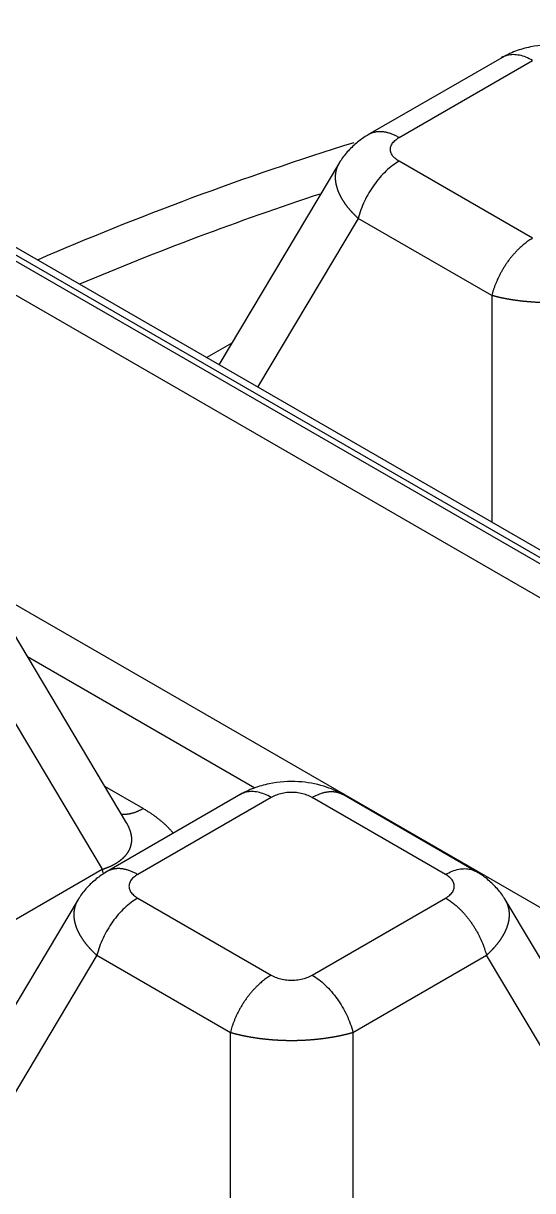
# Model space of a CAD drawing. Header units: millimetres. Extents: x -1286 to 291, y 5350 to 5880.
# Drawn here: x -814.66 to -797.91, y 5615.81 to 5654.22 of the extents above; entities that cross this region are included whole.
import ezdxf

# ---------------------------------------------------------------- set-up
doc = ezdxf.new("R2010")
doc.units = ezdxf.units.MM
doc.layers.add('粗实线层', color=7, linetype='Continuous', lineweight=35)

msp = doc.modelspace()

# ---------------------------------------------------------------- linework, layer by layer
at = {"layer": '粗实线层', "lineweight": 25}
for p, q in [((-798.853, 5653.134, 2078.952), (-803.332, 5650.547, 2078.952)), ((-802.304, 5650.462, 2078.952), (-797.911, 5652.997, 2078.952)), ((-824.895, 5652.156, 2078.952), (-767.335, 5618.924, 2078.952)), ((-767.164, 5619.023, 2078.952), (-824.723, 5652.255, 2078.952)), ((-766.825, 5619.082, 2078.952), (-823.744, 5651.944, 2078.952)), ((-824.597, 5650.869, 2078.952), (-767.86, 5618.112, 2078.952)), ((-797.911, 5647.15, 2078.952), (-802.304, 5649.686, 2078.952)), ((-804.263, 5649.64, 2078.952), (-808.23, 5642.987, 2078.952)), ((-803.647, 5647.803, 2078.952), (-806.958, 5642.253, 2078.952)), ((-799.255, 5645.267, 2078.952), (-803.647, 5647.803, 2078.952)), ((-799.255, 5645.267, 2078.952), (-799.255, 5637.806, 2078.952)), ((-808.642, 5643.225, 2078.952), (-807.798, 5643.712, 2078.952)), ((-824.56, 5640.661, 2078.952), (-774.02, 5611.481, 2078.952)), ((-811.271, 5627.917, 2078.952), (-815.515, 5635.033, 2078.952)), ((-816.13, 5633.197, 2078.952), (-812.067, 5626.384, 2078.952)), ((-814.531, 5633.384, 2078.952), (-807.046, 5629.062, 2078.952)), ((-810.724, 5628.381, 2078.952), (-811.98, 5629.106, 2078.952)), ((-807.451, 5628.886, 2078.952), (-811.978, 5626.272, 2078.952)), ((-806.51, 5628.749, 2078.952), (-810.902, 5626.214, 2078.952)), ((-800.774, 5626.214, 2078.952), (-805.166, 5628.749, 2078.952)), ((-799.699, 5626.272, 2078.952), (-804.185, 5628.863, 2078.952)), ((-820.523, 5621.502, 2078.952), (-812.067, 5626.384, 2078.952)), ((-812.862, 5625.392, 2078.952), (-817.105, 5618.276, 2078.952)), ((-810.902, 5625.438, 2078.952), (-806.51, 5622.902, 2078.952)), ((-805.166, 5622.902, 2078.952), (-800.774, 5625.438, 2078.952)), ((-794.57, 5618.275, 2078.952), (-798.815, 5625.392, 2078.952)), ((-812.246, 5623.555, 2078.952), (-816.309, 5616.742, 2078.952)), ((-812.246, 5623.555, 2078.952), (-807.854, 5621.019, 2078.952)), ((-803.823, 5621.019, 2078.952), (-799.43, 5623.555, 2078.952)), ((-795.367, 5616.742, 2078.952), (-799.43, 5623.555, 2078.952)), ((-807.854, 5611.861, 2078.952), (-807.854, 5621.019, 2078.952)), ((-803.823, 5621.019, 2078.952), (-803.822, 5611.861, 2078.952))]:
    msp.add_line(p, q, dxfattribs=at)
for centre, major_axis, start_param, end_param in [((-768.103, 5619.466, 2078.952), (101.531, 0), 5.605815, 8.437063), ((-768.103, 5617.393, 2078.952), (-100.022, 0), 3.458305, 5.293002), ((-763.839, 5617.004, 2078.952), (-86.224, 0), 3.928397, 5.496381), ((-763.839, 5616.564, 2078.952), (-85.581, 0), 3.942751, 5.482027), ((-768.103, 5619.466, 2078.952), (101.531, 0), 2.558511, 4.266019), ((-763.839, 5607.835, 2078.952), (83.696, 0), 2.068513, 2.216381), ((-763.839, 5607.157, 2078.952), (82.706, 0), 2.089929, 2.204546)]:
    msp.add_ellipse(centre, major_axis=major_axis, ratio=0.57735, start_param=start_param, end_param=end_param, dxfattribs=at)
msp.add_ellipse((-763.839, 5617.004, 2078.952), major_axis=(-86.564, 0), ratio=0.57735, dxfattribs=at)
for points, knots in [([(-676.121, 5644.649, 2078.952), (-676.697, 5645.353, 2078.952), (-677.992, 5646.855, 2078.952), (-680.168, 5649.105, 2078.952), (-682.624, 5651.4, 2078.952), (-685.26, 5653.627, 2078.952), (-688.069, 5655.782, 2078.952), (-691.044, 5657.86, 2078.952), (-694.18, 5659.857, 2078.952), (-697.469, 5661.768, 2078.952), (-700.906, 5663.59, 2078.952), (-704.482, 5665.319, 2078.952), (-708.19, 5666.951, 2078.952), (-712.023, 5668.484, 2078.952), (-715.973, 5669.913, 2078.952), (-720.03, 5671.237, 2078.952), (-724.188, 5672.452, 2078.952), (-728.436, 5673.555, 2078.952), (-732.767, 5674.546, 2078.952), (-737.172, 5675.42, 2078.952), (-741.64, 5676.178, 2078.952), (-746.164, 5676.817, 2078.952), (-750.733, 5677.336, 2078.952), (-755.338, 5677.734, 2078.952), (-759.969, 5678.01, 2078.952), (-764.618, 5678.163, 2078.952), (-769.273, 5678.194, 2078.952), (-773.927, 5678.101, 2078.952), (-778.568, 5677.886, 2078.952), (-783.187, 5677.549, 2078.952), (-787.775, 5677.09, 2078.952), (-792.322, 5676.511, 2078.952), (-796.819, 5675.812, 2078.952), (-801.257, 5674.995, 2078.952), (-805.625, 5674.062, 2078.952), (-809.916, 5673.015, 2078.952), (-814.12, 5671.855, 2078.952), (-818.226, 5670.583, 2078.952), (-821.582, 5669.439, 2078.952), (-823.54, 5668.696, 2078.952), (-824.194, 5668.441, 2078.952)], [0, 0, 0, 0, 0.023116, 0.049862, 0.076616, 0.103375, 0.130139, 0.156905, 0.183673, 0.210441, 0.237209, 0.263975, 0.290741, 0.317505, 0.344268, 0.371029, 0.397789, 0.424548, 0.451305, 0.478061, 0.504816, 0.53157, 0.558323, 0.585076, 0.611828, 0.63858, 0.665332, 0.692084, 0.718836, 0.745588, 0.77234, 0.799094, 0.825848, 0.852603, 0.879359, 0.906116, 0.932874, 0.959634, 0.986396, 1, 1, 1, 1]), ([(-681.13, 5632.515, 2078.952), (-681.332, 5632.889, 2078.952), (-681.995, 5634.054, 2078.952), (-683.298, 5635.973, 2078.952), (-685.046, 5638.261, 2078.952), (-686.996, 5640.494, 2078.952), (-689.131, 5642.669, 2078.952), (-691.449, 5644.779, 2078.952), (-693.944, 5646.82, 2078.952), (-696.61, 5648.786, 2078.952), (-699.439, 5650.673, 2078.952), (-702.425, 5652.476, 2078.952), (-705.561, 5654.191, 2078.952), (-708.838, 5655.813, 2078.952), (-712.249, 5657.339, 2078.952), (-715.786, 5658.765, 2078.952), (-719.439, 5660.088, 2078.952), (-723.199, 5661.305, 2078.952), (-727.059, 5662.412, 2078.952), (-731.007, 5663.408, 2078.952), (-735.035, 5664.289, 2078.952), (-739.133, 5665.054, 2078.952), (-743.291, 5665.701, 2078.952), (-747.499, 5666.228, 2078.952), (-751.747, 5666.635, 2078.952), (-756.023, 5666.919, 2078.952), (-760.319, 5667.081, 2078.952), (-764.623, 5667.12, 2078.952), (-768.925, 5667.036, 2078.952), (-773.215, 5666.83, 2078.952), (-777.483, 5666.501, 2078.952), (-781.717, 5666.05, 2078.952), (-785.907, 5665.479, 2078.952), (-790.045, 5664.789, 2078.952), (-794.118, 5663.982, 2078.952), (-798.118, 5663.058, 2078.952), (-802.035, 5662.022, 2078.952), (-805.86, 5660.875, 2078.952), (-809.582, 5659.619, 2078.952), (-813.194, 5658.258, 2078.952), (-816.685, 5656.795, 2078.952), (-820.049, 5655.233, 2078.952), (-822.936, 5653.751, 2078.952), (-824.679, 5652.779, 2078.952), (-825.376, 5652.376, 2078.952)], [0, 0, 0, 0, 0.01138, 0.035611, 0.059864, 0.084135, 0.108421, 0.132719, 0.157024, 0.181336, 0.20565, 0.229966, 0.254282, 0.278597, 0.302911, 0.327222, 0.351532, 0.375839, 0.400144, 0.424446, 0.448747, 0.473047, 0.497345, 0.521641, 0.545937, 0.570232, 0.594526, 0.61882, 0.643114, 0.667408, 0.691703, 0.715998, 0.740295, 0.764592, 0.788891, 0.813192, 0.837495, 0.8618, 0.886107, 0.910417, 0.934729, 0.959044, 0.983362, 1, 1, 1, 1]), ([(-795.536, 5653.082, 2078.952), (-795.739, 5653.2, 2078.952), (-796.198, 5653.402, 2078.952), (-797.043, 5653.555, 2078.952), (-797.849, 5653.497, 2078.952), (-798.495, 5653.31, 2078.952), (-798.797, 5653.167, 2078.952), (-798.943, 5653.082, 2078.952)], [0, 0, 0, 0, 0.20404, 0.436738, 0.701679, 0.846878, 1, 1, 1, 1]), ([(-797.911, 5652.997, 2078.952), (-797.985, 5653.04, 2078.952), (-798.058, 5653.076, 2078.952), (-798.203, 5653.133, 2078.952), (-798.275, 5653.155, 2078.952), (-798.415, 5653.184, 2078.952), (-798.483, 5653.191, 2078.952), (-798.614, 5653.191, 2078.952), (-798.677, 5653.184, 2078.952), (-798.797, 5653.154, 2078.952), (-798.853, 5653.132, 2078.952), (-798.909, 5653.101, 2078.952), (-798.913, 5653.099, 2078.952), (-798.917, 5653.097, 2078.952)], [0, 0, 0, 0, 0.19719, 0.19719, 0.39438, 0.39438, 0.59157, 0.59157, 0.78876, 0.78876, 0.98595, 0.98595, 1, 1, 1, 1]), ([(-803.291, 5650.571, 2078.952), (-803.409, 5650.504, 2078.952), (-803.638, 5650.352, 2078.952), (-803.943, 5650.067, 2078.952), (-804.139, 5649.846, 2078.952), (-804.211, 5649.716, 2078.952), (-804.216, 5649.705, 2078.952)], [0, 0, 0, 0, 0.310333, 0.634059, 0.969203, 1, 1, 1, 1]), ([(-804.264, 5649.638, 2078.952), (-804.263, 5649.64, 2078.952), (-804.259, 5649.645, 2078.952), (-804.253, 5649.656, 2078.952), (-804.245, 5649.669, 2078.952), (-804.236, 5649.681, 2078.952), (-804.228, 5649.694, 2078.952), (-804.222, 5649.702, 2078.952), (-804.22, 5649.705, 2078.952)], [0, 0, 0, 0, 0.064016, 0.25493, 0.445859, 0.636801, 0.827758, 1, 1, 1, 1]), ([(-802.304, 5649.686, 2078.952), (-802.377, 5649.643, 2078.952), (-802.45, 5649.594, 2078.952), (-802.595, 5649.485, 2078.952), (-802.667, 5649.424, 2078.952), (-802.807, 5649.291, 2078.952), (-802.875, 5649.22, 2078.952), (-803.006, 5649.068, 2078.952), (-803.069, 5648.988, 2078.952), (-803.189, 5648.82, 2078.952), (-803.245, 5648.733, 2078.952), (-803.35, 5648.554, 2078.952), (-803.399, 5648.462, 2078.952), (-803.486, 5648.276, 2078.952), (-803.526, 5648.181, 2078.952), (-803.594, 5647.992, 2078.952), (-803.624, 5647.897, 2078.952), (-803.648, 5647.803, 2078.952)], [0, 0, 0, 0, 0.125, 0.125, 0.25, 0.25, 0.375, 0.375, 0.5, 0.5, 0.625, 0.625, 0.75, 0.75, 0.875, 0.875, 1, 1, 1, 1]), ([(-803.647, 5647.803, 2078.952), (-803.653, 5647.808, 2078.952), (-803.665, 5647.819, 2078.952), (-803.683, 5647.835, 2078.952), (-803.7, 5647.852, 2078.952), (-803.717, 5647.868, 2078.952), (-803.734, 5647.884, 2078.952), (-803.751, 5647.901, 2078.952), (-803.767, 5647.917, 2078.952), (-803.784, 5647.934, 2078.952), (-803.8, 5647.95, 2078.952), (-803.816, 5647.967, 2078.952), (-803.832, 5647.984, 2078.952), (-803.847, 5648, 2078.952), (-803.863, 5648.017, 2078.952), (-803.878, 5648.034, 2078.952), (-803.893, 5648.051, 2078.952), (-803.908, 5648.067, 2078.952), (-803.922, 5648.084, 2078.952), (-803.937, 5648.101, 2078.952), (-803.951, 5648.118, 2078.952), (-803.965, 5648.135, 2078.952), (-803.979, 5648.152, 2078.952), (-803.992, 5648.169, 2078.952), (-804.006, 5648.186, 2078.952), (-804.019, 5648.203, 2078.952), (-804.032, 5648.22, 2078.952), (-804.044, 5648.237, 2078.952), (-804.057, 5648.254, 2078.952), (-804.069, 5648.271, 2078.952), (-804.081, 5648.289, 2078.952), (-804.093, 5648.306, 2078.952), (-804.105, 5648.323, 2078.952), (-804.116, 5648.34, 2078.952), (-804.127, 5648.357, 2078.952), (-804.138, 5648.374, 2078.952), (-804.149, 5648.392, 2078.952), (-804.16, 5648.409, 2078.952), (-804.17, 5648.426, 2078.952), (-804.18, 5648.443, 2078.952), (-804.19, 5648.46, 2078.952), (-804.2, 5648.478, 2078.952), (-804.209, 5648.495, 2078.952), (-804.218, 5648.512, 2078.952), (-804.227, 5648.529, 2078.952), (-804.236, 5648.546, 2078.952), (-804.244, 5648.564, 2078.952), (-804.253, 5648.581, 2078.952), (-804.261, 5648.598, 2078.952), (-804.269, 5648.615, 2078.952), (-804.276, 5648.632, 2078.952), (-804.284, 5648.649, 2078.952), (-804.291, 5648.666, 2078.952), (-804.298, 5648.683, 2078.952), (-804.304, 5648.7, 2078.952), (-804.311, 5648.717, 2078.952), (-804.317, 5648.734, 2078.952), (-804.323, 5648.751, 2078.952), (-804.329, 5648.768, 2078.952), (-804.334, 5648.785, 2078.952), (-804.339, 5648.802, 2078.952), (-804.344, 5648.819, 2078.952), (-804.349, 5648.836, 2078.952), (-804.354, 5648.852, 2078.952), (-804.358, 5648.869, 2078.952), (-804.362, 5648.886, 2078.952), (-804.366, 5648.902, 2078.952), (-804.37, 5648.919, 2078.952), (-804.373, 5648.936, 2078.952), (-804.376, 5648.952, 2078.952), (-804.379, 5648.969, 2078.952), (-804.382, 5648.985, 2078.952), (-804.384, 5649.001, 2078.952), (-804.386, 5649.018, 2078.952), (-804.388, 5649.034, 2078.952), (-804.39, 5649.05, 2078.952), (-804.391, 5649.066, 2078.952), (-804.393, 5649.083, 2078.952), (-804.394, 5649.099, 2078.952), (-804.394, 5649.115, 2078.952), (-804.395, 5649.131, 2078.952), (-804.395, 5649.147, 2078.952), (-804.395, 5649.162, 2078.952), (-804.395, 5649.178, 2078.952), (-804.394, 5649.194, 2078.952), (-804.394, 5649.21, 2078.952), (-804.393, 5649.225, 2078.952), (-804.391, 5649.241, 2078.952), (-804.39, 5649.256, 2078.952), (-804.388, 5649.271, 2078.952), (-804.386, 5649.287, 2078.952), (-804.384, 5649.302, 2078.952), (-804.382, 5649.317, 2078.952), (-804.379, 5649.332, 2078.952), (-804.376, 5649.347, 2078.952), (-804.373, 5649.362, 2078.952), (-804.37, 5649.377, 2078.952), (-804.366, 5649.392, 2078.952), (-804.362, 5649.406, 2078.952), (-804.358, 5649.421, 2078.952), (-804.354, 5649.436, 2078.952), (-804.35, 5649.45, 2078.952), (-804.345, 5649.464, 2078.952), (-804.34, 5649.479, 2078.952), (-804.334, 5649.493, 2078.952), (-804.329, 5649.507, 2078.952), (-804.323, 5649.521, 2078.952), (-804.317, 5649.535, 2078.952), (-804.311, 5649.549, 2078.952), (-804.305, 5649.562, 2078.952), (-804.298, 5649.576, 2078.952), (-804.291, 5649.589, 2078.952), (-804.284, 5649.603, 2078.952), (-804.277, 5649.616, 2078.952), (-804.27, 5649.628, 2078.952), (-804.266, 5649.635, 2078.952), (-804.264, 5649.638, 2078.952)], [0, 0, 0, 0, 0.008831, 0.01766, 0.026489, 0.035316, 0.044142, 0.052968, 0.061791, 0.070614, 0.079436, 0.088257, 0.097077, 0.105895, 0.114713, 0.12353, 0.132346, 0.14116, 0.149974, 0.158787, 0.167599, 0.17641, 0.185221, 0.19403, 0.202838, 0.211646, 0.220453, 0.229259, 0.238065, 0.246869, 0.255673, 0.264476, 0.273278, 0.28208, 0.290881, 0.299681, 0.308481, 0.31728, 0.326078, 0.334876, 0.343673, 0.35247, 0.361266, 0.370061, 0.378856, 0.387651, 0.396445, 0.405238, 0.414031, 0.422824, 0.431616, 0.440408, 0.449199, 0.45799, 0.46678, 0.475571, 0.484361, 0.49315, 0.501939, 0.510728, 0.519517, 0.528306, 0.537094, 0.545882, 0.55467, 0.563457, 0.572245, 0.581032, 0.589819, 0.598606, 0.607393, 0.61618, 0.624967, 0.633753, 0.64254, 0.651327, 0.660113, 0.6689, 0.677686, 0.686473, 0.69526, 0.704046, 0.712833, 0.72162, 0.730407, 0.739194, 0.747982, 0.756769, 0.765557, 0.774345, 0.783133, 0.791921, 0.80071, 0.809498, 0.818288, 0.827077, 0.835867, 0.844657, 0.853447, 0.862238, 0.871029, 0.87982, 0.888612, 0.897404, 0.906197, 0.91499, 0.923784, 0.932578, 0.941373, 0.950168, 0.958963, 0.96776, 0.976556, 0.985354, 0.994152, 1, 1, 1, 1]), ([(-795.224, 5645.267, 2078.952), (-795.231, 5645.265, 2078.952), (-795.244, 5645.261, 2078.952), (-795.265, 5645.256, 2078.952), (-795.286, 5645.25, 2078.952), (-795.307, 5645.244, 2078.952), (-795.328, 5645.239, 2078.952), (-795.349, 5645.233, 2078.952), (-795.37, 5645.228, 2078.952), (-795.392, 5645.222, 2078.952), (-795.414, 5645.217, 2078.952), (-795.436, 5645.212, 2078.952), (-795.458, 5645.206, 2078.952), (-795.48, 5645.201, 2078.952), (-795.502, 5645.196, 2078.952), (-795.525, 5645.191, 2078.952), (-795.547, 5645.186, 2078.952), (-795.57, 5645.181, 2078.952), (-795.593, 5645.177, 2078.952), (-795.616, 5645.172, 2078.952), (-795.639, 5645.167, 2078.952), (-795.662, 5645.163, 2078.952), (-795.686, 5645.158, 2078.952), (-795.709, 5645.154, 2078.952), (-795.733, 5645.149, 2078.952), (-795.757, 5645.145, 2078.952), (-795.781, 5645.141, 2078.952), (-795.805, 5645.137, 2078.952), (-795.829, 5645.133, 2078.952), (-795.853, 5645.129, 2078.952), (-795.878, 5645.125, 2078.952), (-795.902, 5645.121, 2078.952), (-795.927, 5645.117, 2078.952), (-795.951, 5645.113, 2078.952), (-795.976, 5645.11, 2078.952), (-796.001, 5645.106, 2078.952), (-796.026, 5645.103, 2078.952), (-796.051, 5645.099, 2078.952), (-796.077, 5645.096, 2078.952), (-796.102, 5645.093, 2078.952), (-796.127, 5645.09, 2078.952), (-796.153, 5645.087, 2078.952), (-796.179, 5645.083, 2078.952), (-796.204, 5645.081, 2078.952), (-796.23, 5645.078, 2078.952), (-796.256, 5645.075, 2078.952), (-796.282, 5645.072, 2078.952), (-796.308, 5645.069, 2078.952), (-796.334, 5645.067, 2078.952), (-796.36, 5645.064, 2078.952), (-796.387, 5645.062, 2078.952), (-796.413, 5645.059, 2078.952), (-796.439, 5645.057, 2078.952), (-796.466, 5645.055, 2078.952), (-796.492, 5645.053, 2078.952), (-796.519, 5645.051, 2078.952), (-796.545, 5645.049, 2078.952), (-796.572, 5645.047, 2078.952), (-796.599, 5645.045, 2078.952), (-796.626, 5645.043, 2078.952), (-796.653, 5645.042, 2078.952), (-796.68, 5645.04, 2078.952), (-796.707, 5645.038, 2078.952), (-796.734, 5645.037, 2078.952), (-796.761, 5645.036, 2078.952), (-796.788, 5645.034, 2078.952), (-796.815, 5645.033, 2078.952), (-796.842, 5645.032, 2078.952), (-796.869, 5645.031, 2078.952), (-796.896, 5645.03, 2078.952), (-796.924, 5645.029, 2078.952), (-796.951, 5645.028, 2078.952), (-796.978, 5645.027, 2078.952), (-797.006, 5645.027, 2078.952), (-797.033, 5645.026, 2078.952), (-797.06, 5645.025, 2078.952), (-797.088, 5645.025, 2078.952), (-797.115, 5645.025, 2078.952), (-797.143, 5645.024, 2078.952), (-797.17, 5645.024, 2078.952), (-797.197, 5645.024, 2078.952), (-797.225, 5645.024, 2078.952), (-797.252, 5645.024, 2078.952), (-797.28, 5645.024, 2078.952), (-797.307, 5645.024, 2078.952), (-797.334, 5645.024, 2078.952), (-797.362, 5645.025, 2078.952), (-797.389, 5645.025, 2078.952), (-797.417, 5645.025, 2078.952), (-797.444, 5645.026, 2078.952), (-797.471, 5645.027, 2078.952), (-797.499, 5645.027, 2078.952), (-797.526, 5645.028, 2078.952), (-797.553, 5645.029, 2078.952), (-797.581, 5645.03, 2078.952), (-797.608, 5645.031, 2078.952), (-797.635, 5645.032, 2078.952), (-797.662, 5645.033, 2078.952), (-797.689, 5645.034, 2078.952), (-797.717, 5645.036, 2078.952), (-797.744, 5645.037, 2078.952), (-797.771, 5645.038, 2078.952), (-797.798, 5645.04, 2078.952), (-797.825, 5645.041, 2078.952), (-797.851, 5645.043, 2078.952), (-797.878, 5645.045, 2078.952), (-797.905, 5645.047, 2078.952), (-797.932, 5645.049, 2078.952), (-797.958, 5645.051, 2078.952), (-797.985, 5645.053, 2078.952), (-798.012, 5645.055, 2078.952), (-798.038, 5645.057, 2078.952), (-798.065, 5645.059, 2078.952), (-798.091, 5645.062, 2078.952), (-798.117, 5645.064, 2078.952), (-798.143, 5645.067, 2078.952), (-798.17, 5645.069, 2078.952), (-798.196, 5645.072, 2078.952), (-798.222, 5645.075, 2078.952), (-798.247, 5645.078, 2078.952), (-798.273, 5645.08, 2078.952), (-798.299, 5645.083, 2078.952), (-798.325, 5645.086, 2078.952), (-798.35, 5645.09, 2078.952), (-798.376, 5645.093, 2078.952), (-798.401, 5645.096, 2078.952), (-798.426, 5645.099, 2078.952), (-798.452, 5645.103, 2078.952), (-798.477, 5645.106, 2078.952), (-798.502, 5645.11, 2078.952), (-798.526, 5645.113, 2078.952), (-798.551, 5645.117, 2078.952), (-798.576, 5645.121, 2078.952), (-798.6, 5645.125, 2078.952), (-798.625, 5645.129, 2078.952), (-798.649, 5645.133, 2078.952), (-798.673, 5645.137, 2078.952), (-798.697, 5645.141, 2078.952), (-798.721, 5645.145, 2078.952), (-798.745, 5645.149, 2078.952), (-798.769, 5645.154, 2078.952), (-798.793, 5645.158, 2078.952), (-798.816, 5645.163, 2078.952), (-798.839, 5645.167, 2078.952), (-798.863, 5645.172, 2078.952), (-798.886, 5645.177, 2078.952), (-798.909, 5645.181, 2078.952), (-798.931, 5645.186, 2078.952), (-798.954, 5645.191, 2078.952), (-798.976, 5645.196, 2078.952), (-798.999, 5645.201, 2078.952), (-799.021, 5645.206, 2078.952), (-799.043, 5645.211, 2078.952), (-799.065, 5645.217, 2078.952), (-799.087, 5645.222, 2078.952), (-799.108, 5645.227, 2078.952), (-799.13, 5645.233, 2078.952), (-799.151, 5645.238, 2078.952), (-799.172, 5645.244, 2078.952), (-799.193, 5645.25, 2078.952), (-799.214, 5645.256, 2078.952), (-799.235, 5645.261, 2078.952), (-799.248, 5645.265, 2078.952), (-799.255, 5645.267, 2078.952)], [0, 0, 0, 0, 0.006229, 0.012458, 0.018686, 0.024913, 0.031139, 0.037364, 0.043589, 0.049813, 0.056036, 0.062258, 0.06848, 0.074701, 0.080921, 0.087141, 0.09336, 0.099578, 0.105795, 0.112012, 0.118229, 0.124444, 0.130659, 0.136874, 0.143088, 0.149301, 0.155514, 0.161726, 0.167937, 0.174148, 0.180359, 0.186569, 0.192778, 0.198988, 0.205196, 0.211404, 0.217612, 0.223819, 0.230026, 0.236232, 0.242438, 0.248644, 0.254849, 0.261054, 0.267258, 0.273462, 0.279666, 0.285869, 0.292072, 0.298275, 0.304478, 0.31068, 0.316882, 0.323083, 0.329285, 0.335486, 0.341687, 0.347888, 0.354088, 0.360289, 0.366489, 0.372689, 0.378888, 0.385088, 0.391288, 0.397487, 0.403686, 0.409886, 0.416085, 0.422284, 0.428483, 0.434681, 0.44088, 0.447079, 0.453278, 0.459477, 0.465675, 0.471874, 0.478073, 0.484272, 0.49047, 0.496669, 0.502868, 0.509067, 0.515267, 0.521466, 0.527665, 0.533865, 0.540064, 0.546264, 0.552464, 0.558664, 0.564864, 0.571065, 0.577265, 0.583466, 0.589667, 0.595869, 0.60207, 0.608272, 0.614474, 0.620676, 0.626879, 0.633082, 0.639285, 0.645489, 0.651693, 0.657897, 0.664102, 0.670307, 0.676512, 0.682718, 0.688924, 0.695131, 0.701338, 0.707546, 0.713754, 0.719962, 0.726171, 0.73238, 0.73859, 0.7448, 0.751011, 0.757223, 0.763435, 0.769647, 0.77586, 0.782074, 0.788288, 0.794503, 0.800718, 0.806934, 0.813151, 0.819368, 0.825586, 0.831805, 0.838024, 0.844244, 0.850465, 0.856686, 0.862909, 0.869131, 0.875355, 0.881579, 0.887804, 0.89403, 0.900257, 0.906484, 0.912713, 0.918942, 0.925172, 0.931403, 0.937634, 0.943867, 0.9501, 0.956334, 0.96257, 0.968806, 0.975043, 0.981281, 0.987519, 0.993759, 1, 1, 1, 1]), ([(-804.135, 5628.833, 2078.952), (-804.338, 5628.952, 2078.952), (-804.796, 5629.154, 2078.952), (-805.642, 5629.307, 2078.952), (-806.448, 5629.249, 2078.952), (-807.094, 5629.062, 2078.952), (-807.396, 5628.919, 2078.952), (-807.542, 5628.833, 2078.952)], [0, 0, 0, 0, 0.204046, 0.436748, 0.701689, 0.846889, 1, 1, 1, 1]), ([(-806.51, 5628.749, 2078.952), (-806.584, 5628.792, 2078.952), (-806.657, 5628.828, 2078.952), (-806.802, 5628.885, 2078.952), (-806.874, 5628.907, 2078.952), (-807.013, 5628.936, 2078.952), (-807.082, 5628.943, 2078.952), (-807.213, 5628.943, 2078.952), (-807.276, 5628.936, 2078.952), (-807.395, 5628.906, 2078.952), (-807.452, 5628.884, 2078.952), (-807.508, 5628.853, 2078.952), (-807.512, 5628.851, 2078.952), (-807.515, 5628.849, 2078.952)], [0, 0, 0, 0, 0.19719, 0.19719, 0.39438, 0.39438, 0.59157, 0.59157, 0.78876, 0.78876, 0.98595, 0.98595, 1, 1, 1, 1]), ([(-809.725, 5627.564, 2078.952), (-809.731, 5627.571, 2078.952), (-809.746, 5627.59, 2078.952), (-809.772, 5627.621, 2078.952), (-809.802, 5627.655, 2078.952), (-809.832, 5627.688, 2078.952), (-809.864, 5627.722, 2078.952), (-809.896, 5627.756, 2078.952), (-809.929, 5627.789, 2078.952), (-809.963, 5627.822, 2078.952), (-809.998, 5627.855, 2078.952), (-810.034, 5627.888, 2078.952), (-810.071, 5627.92, 2078.952), (-810.108, 5627.953, 2078.952), (-810.147, 5627.985, 2078.952), (-810.186, 5628.017, 2078.952), (-810.226, 5628.049, 2078.952), (-810.267, 5628.08, 2078.952), (-810.309, 5628.111, 2078.952), (-810.352, 5628.142, 2078.952), (-810.396, 5628.173, 2078.952), (-810.44, 5628.204, 2078.952), (-810.485, 5628.234, 2078.952), (-810.531, 5628.264, 2078.952), (-810.578, 5628.293, 2078.952), (-810.626, 5628.323, 2078.952), (-810.674, 5628.352, 2078.952), (-810.707, 5628.371, 2078.952), (-810.724, 5628.381, 2078.952)], [0, 0, 0, 0, 0.025205, 0.062872, 0.100648, 0.138536, 0.176537, 0.214649, 0.252875, 0.291214, 0.329666, 0.36823, 0.406907, 0.445694, 0.484591, 0.523598, 0.562711, 0.601931, 0.641257, 0.68069, 0.72023, 0.759878, 0.799634, 0.839496, 0.879465, 0.91954, 0.959718, 1, 1, 1, 1]), ([(-812.067, 5626.384, 2078.952), (-812.061, 5626.386, 2078.952), (-812.047, 5626.391, 2078.952), (-812.027, 5626.397, 2078.952), (-812.007, 5626.404, 2078.952), (-811.988, 5626.411, 2078.952), (-811.969, 5626.418, 2078.952), (-811.949, 5626.425, 2078.952), (-811.93, 5626.432, 2078.952), (-811.912, 5626.44, 2078.952), (-811.893, 5626.447, 2078.952), (-811.875, 5626.454, 2078.952), (-811.857, 5626.462, 2078.952), (-811.839, 5626.47, 2078.952), (-811.821, 5626.478, 2078.952), (-811.804, 5626.485, 2078.952), (-811.786, 5626.493, 2078.952), (-811.769, 5626.501, 2078.952), (-811.752, 5626.51, 2078.952), (-811.736, 5626.518, 2078.952), (-811.719, 5626.526, 2078.952), (-811.703, 5626.535, 2078.952), (-811.687, 5626.543, 2078.952), (-811.671, 5626.552, 2078.952), (-811.656, 5626.56, 2078.952), (-811.64, 5626.569, 2078.952), (-811.625, 5626.578, 2078.952), (-811.61, 5626.587, 2078.952), (-811.596, 5626.596, 2078.952), (-811.581, 5626.605, 2078.952), (-811.567, 5626.614, 2078.952), (-811.553, 5626.623, 2078.952), (-811.539, 5626.633, 2078.952), (-811.525, 5626.642, 2078.952), (-811.512, 5626.651, 2078.952), (-811.498, 5626.661, 2078.952), (-811.485, 5626.671, 2078.952), (-811.473, 5626.68, 2078.952), (-811.46, 5626.69, 2078.952), (-811.448, 5626.7, 2078.952), (-811.436, 5626.71, 2078.952), (-811.424, 5626.72, 2078.952), (-811.412, 5626.73, 2078.952), (-811.4, 5626.74, 2078.952), (-811.389, 5626.75, 2078.952), (-811.378, 5626.76, 2078.952), (-811.367, 5626.77, 2078.952), (-811.357, 5626.781, 2078.952), (-811.346, 5626.791, 2078.952), (-811.336, 5626.802, 2078.952), (-811.326, 5626.812, 2078.952), (-811.316, 5626.823, 2078.952), (-811.307, 5626.833, 2078.952), (-811.297, 5626.844, 2078.952), (-811.288, 5626.855, 2078.952), (-811.279, 5626.866, 2078.952), (-811.271, 5626.876, 2078.952), (-811.262, 5626.887, 2078.952), (-811.254, 5626.898, 2078.952), (-811.246, 5626.909, 2078.952), (-811.238, 5626.92, 2078.952), (-811.23, 5626.932, 2078.952), (-811.223, 5626.943, 2078.952), (-811.216, 5626.954, 2078.952), (-811.209, 5626.965, 2078.952), (-811.202, 5626.977, 2078.952), (-811.195, 5626.988, 2078.952), (-811.189, 5626.999, 2078.952), (-811.183, 5627.011, 2078.952), (-811.177, 5627.022, 2078.952), (-811.171, 5627.034, 2078.952), (-811.166, 5627.046, 2078.952), (-811.161, 5627.057, 2078.952), (-811.156, 5627.069, 2078.952), (-811.151, 5627.081, 2078.952), (-811.146, 5627.093, 2078.952), (-811.142, 5627.104, 2078.952), (-811.137, 5627.116, 2078.952), (-811.133, 5627.128, 2078.952), (-811.13, 5627.14, 2078.952), (-811.126, 5627.152, 2078.952), (-811.123, 5627.164, 2078.952), (-811.119, 5627.176, 2078.952), (-811.116, 5627.188, 2078.952), (-811.114, 5627.2, 2078.952), (-811.111, 5627.213, 2078.952), (-811.109, 5627.225, 2078.952), (-811.107, 5627.237, 2078.952), (-811.105, 5627.249, 2078.952), (-811.103, 5627.262, 2078.952), (-811.101, 5627.274, 2078.952), (-811.1, 5627.286, 2078.952), (-811.099, 5627.299, 2078.952), (-811.098, 5627.311, 2078.952), (-811.097, 5627.324, 2078.952), (-811.097, 5627.336, 2078.952), (-811.097, 5627.349, 2078.952), (-811.096, 5627.366, 2078.952), (-811.097, 5627.388, 2078.952), (-811.098, 5627.414, 2078.952), (-811.1, 5627.441, 2078.952), (-811.103, 5627.468, 2078.952), (-811.107, 5627.496, 2078.952), (-811.112, 5627.523, 2078.952), (-811.118, 5627.551, 2078.952), (-811.125, 5627.579, 2078.952), (-811.132, 5627.607, 2078.952), (-811.141, 5627.635, 2078.952), (-811.15, 5627.664, 2078.952), (-811.161, 5627.693, 2078.952), (-811.172, 5627.722, 2078.952), (-811.184, 5627.75, 2078.952), (-811.197, 5627.78, 2078.952), (-811.211, 5627.809, 2078.952), (-811.226, 5627.838, 2078.952), (-811.242, 5627.868, 2078.952), (-811.256, 5627.892, 2078.952), (-811.265, 5627.907, 2078.952), (-811.268, 5627.912, 2078.952)], [0, 0, 0, 0, 0.008493, 0.016959, 0.025398, 0.033811, 0.042197, 0.050557, 0.058891, 0.067199, 0.075482, 0.083738, 0.091969, 0.100174, 0.108355, 0.11651, 0.12464, 0.132745, 0.140826, 0.148882, 0.156914, 0.164921, 0.172905, 0.180865, 0.188801, 0.196713, 0.204602, 0.212468, 0.22031, 0.22813, 0.235927, 0.243702, 0.251454, 0.259184, 0.266892, 0.274578, 0.282242, 0.289885, 0.297507, 0.305107, 0.312687, 0.320246, 0.327784, 0.335301, 0.342799, 0.350277, 0.357734, 0.365173, 0.372591, 0.379991, 0.387371, 0.394733, 0.402076, 0.409401, 0.416707, 0.423996, 0.431267, 0.43852, 0.445755, 0.452974, 0.460176, 0.467361, 0.474529, 0.481681, 0.488818, 0.495938, 0.503043, 0.510132, 0.517206, 0.524266, 0.53131, 0.53834, 0.545356, 0.552358, 0.559346, 0.566321, 0.573282, 0.580231, 0.587166, 0.594089, 0.601, 0.607898, 0.614785, 0.62166, 0.628524, 0.635377, 0.642219, 0.649051, 0.655872, 0.662683, 0.669484, 0.676276, 0.683058, 0.689832, 0.696596, 0.703353, 0.710101, 0.716841, 0.73091, 0.745016, 0.759161, 0.773346, 0.787575, 0.80185, 0.816172, 0.830544, 0.844969, 0.859449, 0.873985, 0.888581, 0.903237, 0.917957, 0.932743, 0.947595, 0.962518, 0.977512, 0.992579, 1, 1, 1, 1]), ([(-811.889, 5626.323, 2078.952), (-812.008, 5626.256, 2078.952), (-812.237, 5626.104, 2078.952), (-812.542, 5625.819, 2078.952), (-812.738, 5625.598, 2078.952), (-812.809, 5625.468, 2078.952), (-812.815, 5625.457, 2078.952)], [0, 0, 0, 0, 0.310329, 0.634006, 0.969092, 1, 1, 1, 1]), ([(-800.774, 5626.214, 2078.952), (-800.701, 5626.256, 2078.952), (-800.627, 5626.292, 2078.952), (-800.482, 5626.349, 2078.952), (-800.411, 5626.371, 2078.952), (-800.271, 5626.4, 2078.952), (-800.203, 5626.407, 2078.952), (-800.072, 5626.407, 2078.952), (-800.009, 5626.4, 2078.952), (-799.889, 5626.37, 2078.952), (-799.833, 5626.348, 2078.952), (-799.775, 5626.316, 2078.952), (-799.769, 5626.313, 2078.952), (-799.764, 5626.31, 2078.952)], [0, 0, 0, 0, 0.195838, 0.195838, 0.391677, 0.391677, 0.587515, 0.587515, 0.783354, 0.783354, 0.979192, 0.979192, 1, 1, 1, 1]), ([(-798.861, 5625.457, 2078.952), (-798.867, 5625.468, 2078.952), (-798.939, 5625.598, 2078.952), (-799.135, 5625.819, 2078.952), (-799.44, 5626.104, 2078.952), (-799.669, 5626.256, 2078.952), (-799.787, 5626.323, 2078.952)], [0, 0, 0, 0, 0.030831, 0.365963, 0.689677, 1, 1, 1, 1]), ([(-812.823, 5625.449, 2078.952), (-812.825, 5625.446, 2078.952), (-812.831, 5625.439, 2078.952), (-812.839, 5625.427, 2078.952), (-812.847, 5625.414, 2078.952), (-812.856, 5625.4, 2078.952), (-812.864, 5625.387, 2078.952), (-812.872, 5625.374, 2078.952), (-812.88, 5625.36, 2078.952), (-812.888, 5625.347, 2078.952), (-812.895, 5625.333, 2078.952), (-812.902, 5625.319, 2078.952), (-812.909, 5625.305, 2078.952), (-812.916, 5625.291, 2078.952), (-812.922, 5625.277, 2078.952), (-812.928, 5625.263, 2078.952), (-812.934, 5625.249, 2078.952), (-812.94, 5625.234, 2078.952), (-812.945, 5625.22, 2078.952), (-812.95, 5625.205, 2078.952), (-812.955, 5625.191, 2078.952), (-812.96, 5625.176, 2078.952), (-812.965, 5625.161, 2078.952), (-812.969, 5625.147, 2078.952), (-812.973, 5625.132, 2078.952), (-812.977, 5625.117, 2078.952), (-812.98, 5625.102, 2078.952), (-812.983, 5625.087, 2078.952), (-812.986, 5625.071, 2078.952), (-812.989, 5625.056, 2078.952), (-812.991, 5625.041, 2078.952), (-812.994, 5625.025, 2078.952), (-812.996, 5625.01, 2078.952), (-812.997, 5624.994, 2078.952), (-812.999, 5624.979, 2078.952), (-813, 5624.963, 2078.952), (-813.001, 5624.947, 2078.952), (-813.002, 5624.931, 2078.952), (-813.002, 5624.916, 2078.952), (-813.003, 5624.9, 2078.952), (-813.003, 5624.884, 2078.952), (-813.002, 5624.868, 2078.952), (-813.002, 5624.852, 2078.952), (-813.001, 5624.836, 2078.952), (-813, 5624.819, 2078.952), (-812.999, 5624.803, 2078.952), (-812.997, 5624.787, 2078.952), (-812.996, 5624.771, 2078.952), (-812.994, 5624.754, 2078.952), (-812.991, 5624.738, 2078.952), (-812.989, 5624.722, 2078.952), (-812.986, 5624.705, 2078.952), (-812.983, 5624.689, 2078.952), (-812.98, 5624.672, 2078.952), (-812.976, 5624.656, 2078.952), (-812.973, 5624.639, 2078.952), (-812.969, 5624.622, 2078.952), (-812.964, 5624.606, 2078.952), (-812.96, 5624.589, 2078.952), (-812.955, 5624.572, 2078.952), (-812.95, 5624.556, 2078.952), (-812.945, 5624.539, 2078.952), (-812.94, 5624.522, 2078.952), (-812.934, 5624.505, 2078.952), (-812.928, 5624.489, 2078.952), (-812.922, 5624.472, 2078.952), (-812.915, 5624.455, 2078.952), (-812.909, 5624.438, 2078.952), (-812.902, 5624.421, 2078.952), (-812.895, 5624.404, 2078.952), (-812.888, 5624.387, 2078.952), (-812.88, 5624.371, 2078.952), (-812.872, 5624.354, 2078.952), (-812.864, 5624.337, 2078.952), (-812.856, 5624.32, 2078.952), (-812.847, 5624.303, 2078.952), (-812.839, 5624.286, 2078.952), (-812.83, 5624.269, 2078.952), (-812.82, 5624.252, 2078.952), (-812.811, 5624.235, 2078.952), (-812.801, 5624.218, 2078.952), (-812.792, 5624.201, 2078.952), (-812.781, 5624.185, 2078.952), (-812.771, 5624.168, 2078.952), (-812.761, 5624.151, 2078.952), (-812.75, 5624.134, 2078.952), (-812.739, 5624.117, 2078.952), (-812.728, 5624.1, 2078.952), (-812.716, 5624.083, 2078.952), (-812.705, 5624.066, 2078.952), (-812.693, 5624.049, 2078.952), (-812.681, 5624.033, 2078.952), (-812.669, 5624.016, 2078.952), (-812.656, 5623.999, 2078.952), (-812.644, 5623.982, 2078.952), (-812.631, 5623.965, 2078.952), (-812.618, 5623.949, 2078.952), (-812.604, 5623.932, 2078.952), (-812.591, 5623.915, 2078.952), (-812.577, 5623.899, 2078.952), (-812.563, 5623.882, 2078.952), (-812.549, 5623.865, 2078.952), (-812.535, 5623.849, 2078.952), (-812.52, 5623.832, 2078.952), (-812.506, 5623.816, 2078.952), (-812.491, 5623.799, 2078.952), (-812.476, 5623.782, 2078.952), (-812.461, 5623.766, 2078.952), (-812.445, 5623.75, 2078.952), (-812.43, 5623.733, 2078.952), (-812.414, 5623.717, 2078.952), (-812.398, 5623.7, 2078.952), (-812.382, 5623.684, 2078.952), (-812.365, 5623.668, 2078.952), (-812.349, 5623.652, 2078.952), (-812.332, 5623.635, 2078.952), (-812.315, 5623.619, 2078.952), (-812.298, 5623.603, 2078.952), (-812.281, 5623.587, 2078.952), (-812.264, 5623.571, 2078.952), (-812.252, 5623.56, 2078.952), (-812.246, 5623.555, 2078.952)], [0, 0, 0, 0, 0.005999, 0.014421, 0.022846, 0.031272, 0.039701, 0.04813, 0.056562, 0.064995, 0.073429, 0.081865, 0.090302, 0.09874, 0.107179, 0.11562, 0.124061, 0.132503, 0.140947, 0.149391, 0.157836, 0.166282, 0.174729, 0.183177, 0.191626, 0.200076, 0.208526, 0.216978, 0.225431, 0.233884, 0.242338, 0.250793, 0.259249, 0.267705, 0.276161, 0.284618, 0.293075, 0.301533, 0.30999, 0.318448, 0.326905, 0.335363, 0.34382, 0.352277, 0.360734, 0.36919, 0.377646, 0.386101, 0.394555, 0.403009, 0.411462, 0.419914, 0.428366, 0.436816, 0.445266, 0.453715, 0.462163, 0.470611, 0.479057, 0.487503, 0.495948, 0.504391, 0.512834, 0.521276, 0.529717, 0.538157, 0.546595, 0.555032, 0.563468, 0.571902, 0.580335, 0.588766, 0.597195, 0.605622, 0.614048, 0.622471, 0.630892, 0.639311, 0.647728, 0.656143, 0.664555, 0.672966, 0.681376, 0.689784, 0.69819, 0.706595, 0.714999, 0.723401, 0.731803, 0.740203, 0.748602, 0.756999, 0.765396, 0.773791, 0.782186, 0.790579, 0.798971, 0.807362, 0.815751, 0.824139, 0.832526, 0.840911, 0.849295, 0.857678, 0.866059, 0.874439, 0.882817, 0.891195, 0.899571, 0.907946, 0.91632, 0.924693, 0.933065, 0.941436, 0.949806, 0.958175, 0.966542, 0.974909, 0.983274, 0.991638, 1, 1, 1, 1]), ([(-810.902, 5625.438, 2078.952), (-810.976, 5625.395, 2078.952), (-811.049, 5625.346, 2078.952), (-811.194, 5625.236, 2078.952), (-811.266, 5625.176, 2078.952), (-811.406, 5625.043, 2078.952), (-811.474, 5624.972, 2078.952), (-811.605, 5624.82, 2078.952), (-811.668, 5624.74, 2078.952), (-811.787, 5624.572, 2078.952), (-811.844, 5624.485, 2078.952), (-811.949, 5624.306, 2078.952), (-811.997, 5624.214, 2078.952), (-812.085, 5624.028, 2078.952), (-812.124, 5623.933, 2078.952), (-812.193, 5623.744, 2078.952), (-812.222, 5623.649, 2078.952), (-812.246, 5623.555, 2078.952)], [0, 0, 0, 0, 0.125, 0.125, 0.25, 0.25, 0.375, 0.375, 0.5, 0.5, 0.625, 0.625, 0.75, 0.75, 0.875, 0.875, 1, 1, 1, 1]), ([(-799.43, 5623.555, 2078.952), (-799.424, 5623.56, 2078.952), (-799.413, 5623.571, 2078.952), (-799.395, 5623.587, 2078.952), (-799.378, 5623.603, 2078.952), (-799.361, 5623.619, 2078.952), (-799.344, 5623.635, 2078.952), (-799.328, 5623.652, 2078.952), (-799.311, 5623.668, 2078.952), (-799.295, 5623.684, 2078.952), (-799.279, 5623.7, 2078.952), (-799.263, 5623.717, 2078.952), (-799.247, 5623.733, 2078.952), (-799.231, 5623.75, 2078.952), (-799.216, 5623.766, 2078.952), (-799.201, 5623.783, 2078.952), (-799.185, 5623.799, 2078.952), (-799.171, 5623.816, 2078.952), (-799.156, 5623.832, 2078.952), (-799.142, 5623.849, 2078.952), (-799.127, 5623.865, 2078.952), (-799.113, 5623.882, 2078.952), (-799.099, 5623.899, 2078.952), (-799.086, 5623.915, 2078.952), (-799.072, 5623.932, 2078.952), (-799.059, 5623.949, 2078.952), (-799.046, 5623.966, 2078.952), (-799.033, 5623.982, 2078.952), (-799.02, 5623.999, 2078.952), (-799.008, 5624.016, 2078.952), (-798.996, 5624.033, 2078.952), (-798.984, 5624.05, 2078.952), (-798.972, 5624.066, 2078.952), (-798.96, 5624.083, 2078.952), (-798.949, 5624.1, 2078.952), (-798.938, 5624.117, 2078.952), (-798.927, 5624.134, 2078.952), (-798.916, 5624.151, 2078.952), (-798.905, 5624.168, 2078.952), (-798.895, 5624.185, 2078.952), (-798.885, 5624.202, 2078.952), (-798.875, 5624.219, 2078.952), (-798.865, 5624.235, 2078.952), (-798.856, 5624.252, 2078.952), (-798.847, 5624.269, 2078.952), (-798.838, 5624.286, 2078.952), (-798.829, 5624.303, 2078.952), (-798.821, 5624.32, 2078.952), (-798.812, 5624.337, 2078.952), (-798.804, 5624.354, 2078.952), (-798.797, 5624.371, 2078.952), (-798.789, 5624.388, 2078.952), (-798.782, 5624.405, 2078.952), (-798.774, 5624.422, 2078.952), (-798.768, 5624.438, 2078.952), (-798.761, 5624.455, 2078.952), (-798.755, 5624.472, 2078.952), (-798.748, 5624.489, 2078.952), (-798.743, 5624.506, 2078.952), (-798.737, 5624.522, 2078.952), (-798.731, 5624.539, 2078.952), (-798.726, 5624.556, 2078.952), (-798.721, 5624.573, 2078.952), (-798.716, 5624.589, 2078.952), (-798.712, 5624.606, 2078.952), (-798.708, 5624.623, 2078.952), (-798.704, 5624.639, 2078.952), (-798.7, 5624.656, 2078.952), (-798.697, 5624.672, 2078.952), (-798.693, 5624.689, 2078.952), (-798.69, 5624.705, 2078.952), (-798.688, 5624.722, 2078.952), (-798.685, 5624.738, 2078.952), (-798.683, 5624.755, 2078.952), (-798.681, 5624.771, 2078.952), (-798.679, 5624.787, 2078.952), (-798.678, 5624.804, 2078.952), (-798.676, 5624.82, 2078.952), (-798.676, 5624.836, 2078.952), (-798.675, 5624.852, 2078.952), (-798.674, 5624.868, 2078.952), (-798.674, 5624.884, 2078.952), (-798.674, 5624.9, 2078.952), (-798.674, 5624.916, 2078.952), (-798.675, 5624.932, 2078.952), (-798.676, 5624.948, 2078.952), (-798.676, 5624.963, 2078.952), (-798.678, 5624.979, 2078.952), (-798.679, 5624.995, 2078.952), (-798.681, 5625.01, 2078.952), (-798.683, 5625.026, 2078.952), (-798.685, 5625.041, 2078.952), (-798.688, 5625.056, 2078.952), (-798.69, 5625.072, 2078.952), (-798.693, 5625.087, 2078.952), (-798.697, 5625.102, 2078.952), (-798.7, 5625.117, 2078.952), (-798.704, 5625.132, 2078.952), (-798.708, 5625.147, 2078.952), (-798.712, 5625.162, 2078.952), (-798.717, 5625.177, 2078.952), (-798.721, 5625.191, 2078.952), (-798.726, 5625.206, 2078.952), (-798.732, 5625.22, 2078.952), (-798.737, 5625.235, 2078.952), (-798.743, 5625.249, 2078.952), (-798.749, 5625.263, 2078.952), (-798.755, 5625.277, 2078.952), (-798.761, 5625.292, 2078.952), (-798.768, 5625.306, 2078.952), (-798.775, 5625.319, 2078.952), (-798.782, 5625.333, 2078.952), (-798.789, 5625.347, 2078.952), (-798.797, 5625.361, 2078.952), (-798.804, 5625.374, 2078.952), (-798.812, 5625.387, 2078.952), (-798.821, 5625.401, 2078.952), (-798.829, 5625.414, 2078.952), (-798.838, 5625.427, 2078.952), (-798.846, 5625.439, 2078.952), (-798.851, 5625.446, 2078.952), (-798.853, 5625.449, 2078.952)], [0, 0, 0, 0, 0.008369, 0.016738, 0.025109, 0.03348, 0.041852, 0.050226, 0.0586, 0.066975, 0.075351, 0.083727, 0.092105, 0.100484, 0.108863, 0.117244, 0.125626, 0.13401, 0.142395, 0.150781, 0.159168, 0.167556, 0.175946, 0.184336, 0.192728, 0.201121, 0.209515, 0.217909, 0.226305, 0.234702, 0.2431, 0.251499, 0.259899, 0.268301, 0.276703, 0.285107, 0.293513, 0.301919, 0.310328, 0.318738, 0.32715, 0.335564, 0.34398, 0.352399, 0.360819, 0.369242, 0.377667, 0.386093, 0.394522, 0.402952, 0.411384, 0.419817, 0.428251, 0.436687, 0.445124, 0.453563, 0.462002, 0.470443, 0.478884, 0.487327, 0.49577, 0.504215, 0.51266, 0.521106, 0.529553, 0.538001, 0.54645, 0.5549, 0.563351, 0.571803, 0.580256, 0.588709, 0.597164, 0.605619, 0.614075, 0.622531, 0.630988, 0.639445, 0.647902, 0.65636, 0.664817, 0.673275, 0.681733, 0.69019, 0.698648, 0.707105, 0.715562, 0.724018, 0.732474, 0.740929, 0.749384, 0.757838, 0.766291, 0.774744, 0.783195, 0.791646, 0.800096, 0.808545, 0.816993, 0.825441, 0.833888, 0.842333, 0.850778, 0.859222, 0.867665, 0.876107, 0.884548, 0.892988, 0.901427, 0.909864, 0.9183, 0.926734, 0.935167, 0.943598, 0.952028, 0.960455, 0.968881, 0.977304, 0.985726, 0.994145, 1, 1, 1, 1]), ([(-805.166, 5622.902, 2078.952), (-805.093, 5622.859, 2078.952), (-805.02, 5622.811, 2078.952), (-804.875, 5622.701, 2078.952), (-804.803, 5622.64, 2078.952), (-804.663, 5622.507, 2078.952), (-804.595, 5622.436, 2078.952), (-804.464, 5622.284, 2078.952), (-804.401, 5622.204, 2078.952), (-804.281, 5622.037, 2078.952), (-804.225, 5621.949, 2078.952), (-804.12, 5621.77, 2078.952), (-804.071, 5621.678, 2078.952), (-803.984, 5621.492, 2078.952), (-803.944, 5621.397, 2078.952), (-803.876, 5621.208, 2078.952), (-803.846, 5621.113, 2078.952), (-803.823, 5621.019, 2078.952)], [0, 0, 0, 0, 0.125, 0.125, 0.25, 0.25, 0.375, 0.375, 0.5, 0.5, 0.625, 0.625, 0.75, 0.75, 0.875, 0.875, 1, 1, 1, 1]), ([(-807.854, 5621.019, 2078.952), (-807.847, 5621.017, 2078.952), (-807.834, 5621.013, 2078.952), (-807.813, 5621.007, 2078.952), (-807.793, 5621.002, 2078.952), (-807.772, 5620.996, 2078.952), (-807.751, 5620.99, 2078.952), (-807.73, 5620.985, 2078.952), (-807.709, 5620.979, 2078.952), (-807.687, 5620.974, 2078.952), (-807.666, 5620.968, 2078.952), (-807.644, 5620.963, 2078.952), (-807.622, 5620.957, 2078.952), (-807.6, 5620.952, 2078.952), (-807.578, 5620.947, 2078.952), (-807.555, 5620.942, 2078.952), (-807.533, 5620.936, 2078.952), (-807.51, 5620.931, 2078.952), (-807.488, 5620.926, 2078.952), (-807.465, 5620.921, 2078.952), (-807.442, 5620.916, 2078.952), (-807.418, 5620.912, 2078.952), (-807.395, 5620.907, 2078.952), (-807.372, 5620.902, 2078.952), (-807.348, 5620.897, 2078.952), (-807.324, 5620.893, 2078.952), (-807.301, 5620.888, 2078.952), (-807.277, 5620.884, 2078.952), (-807.253, 5620.879, 2078.952), (-807.228, 5620.875, 2078.952), (-807.204, 5620.871, 2078.952), (-807.18, 5620.866, 2078.952), (-807.155, 5620.862, 2078.952), (-807.13, 5620.858, 2078.952), (-807.106, 5620.854, 2078.952), (-807.081, 5620.85, 2078.952), (-807.056, 5620.846, 2078.952), (-807.031, 5620.843, 2078.952), (-807.005, 5620.839, 2078.952), (-806.98, 5620.835, 2078.952), (-806.955, 5620.832, 2078.952), (-806.929, 5620.828, 2078.952), (-806.903, 5620.825, 2078.952), (-806.878, 5620.821, 2078.952), (-806.852, 5620.818, 2078.952), (-806.826, 5620.815, 2078.952), (-806.8, 5620.812, 2078.952), (-806.774, 5620.809, 2078.952), (-806.748, 5620.806, 2078.952), (-806.721, 5620.803, 2078.952), (-806.695, 5620.8, 2078.952), (-806.669, 5620.797, 2078.952), (-806.642, 5620.795, 2078.952), (-806.616, 5620.792, 2078.952), (-806.589, 5620.79, 2078.952), (-806.562, 5620.787, 2078.952), (-806.536, 5620.785, 2078.952), (-806.509, 5620.783, 2078.952), (-806.482, 5620.78, 2078.952), (-806.455, 5620.778, 2078.952), (-806.428, 5620.776, 2078.952), (-806.401, 5620.775, 2078.952), (-806.374, 5620.773, 2078.952), (-806.347, 5620.771, 2078.952), (-806.319, 5620.769, 2078.952), (-806.292, 5620.768, 2078.952), (-806.265, 5620.766, 2078.952), (-806.237, 5620.765, 2078.952), (-806.21, 5620.764, 2078.952), (-806.183, 5620.763, 2078.952), (-806.155, 5620.762, 2078.952), (-806.128, 5620.761, 2078.952), (-806.1, 5620.76, 2078.952), (-806.073, 5620.759, 2078.952), (-806.045, 5620.758, 2078.952), (-806.018, 5620.757, 2078.952), (-805.99, 5620.757, 2078.952), (-805.962, 5620.756, 2078.952), (-805.935, 5620.756, 2078.952), (-805.907, 5620.756, 2078.952), (-805.879, 5620.756, 2078.952), (-805.852, 5620.756, 2078.952), (-805.824, 5620.756, 2078.952), (-805.797, 5620.756, 2078.952), (-805.769, 5620.756, 2078.952), (-805.741, 5620.756, 2078.952), (-805.714, 5620.756, 2078.952), (-805.686, 5620.757, 2078.952), (-805.659, 5620.757, 2078.952), (-805.631, 5620.758, 2078.952), (-805.603, 5620.759, 2078.952), (-805.576, 5620.76, 2078.952), (-805.548, 5620.761, 2078.952), (-805.521, 5620.762, 2078.952), (-805.493, 5620.763, 2078.952), (-805.466, 5620.764, 2078.952), (-805.439, 5620.765, 2078.952), (-805.411, 5620.766, 2078.952), (-805.384, 5620.768, 2078.952), (-805.357, 5620.769, 2078.952), (-805.33, 5620.771, 2078.952), (-805.302, 5620.773, 2078.952), (-805.275, 5620.775, 2078.952), (-805.248, 5620.777, 2078.952), (-805.221, 5620.778, 2078.952), (-805.194, 5620.781, 2078.952), (-805.167, 5620.783, 2078.952), (-805.141, 5620.785, 2078.952), (-805.114, 5620.787, 2078.952), (-805.087, 5620.79, 2078.952), (-805.06, 5620.792, 2078.952), (-805.034, 5620.795, 2078.952), (-805.007, 5620.797, 2078.952), (-804.981, 5620.8, 2078.952), (-804.955, 5620.803, 2078.952), (-804.928, 5620.806, 2078.952), (-804.902, 5620.809, 2078.952), (-804.876, 5620.812, 2078.952), (-804.85, 5620.815, 2078.952), (-804.824, 5620.818, 2078.952), (-804.798, 5620.821, 2078.952), (-804.773, 5620.825, 2078.952), (-804.747, 5620.828, 2078.952), (-804.722, 5620.832, 2078.952), (-804.696, 5620.835, 2078.952), (-804.671, 5620.839, 2078.952), (-804.646, 5620.843, 2078.952), (-804.621, 5620.846, 2078.952), (-804.596, 5620.85, 2078.952), (-804.571, 5620.854, 2078.952), (-804.546, 5620.858, 2078.952), (-804.521, 5620.862, 2078.952), (-804.497, 5620.867, 2078.952), (-804.472, 5620.871, 2078.952), (-804.448, 5620.875, 2078.952), (-804.424, 5620.879, 2078.952), (-804.4, 5620.884, 2078.952), (-804.376, 5620.888, 2078.952), (-804.352, 5620.893, 2078.952), (-804.328, 5620.897, 2078.952), (-804.305, 5620.902, 2078.952), (-804.281, 5620.907, 2078.952), (-804.258, 5620.912, 2078.952), (-804.235, 5620.917, 2078.952), (-804.212, 5620.921, 2078.952), (-804.189, 5620.926, 2078.952), (-804.166, 5620.931, 2078.952), (-804.143, 5620.937, 2078.952), (-804.121, 5620.942, 2078.952), (-804.099, 5620.947, 2078.952), (-804.077, 5620.952, 2078.952), (-804.055, 5620.957, 2078.952), (-804.033, 5620.963, 2078.952), (-804.011, 5620.968, 2078.952), (-803.989, 5620.974, 2078.952), (-803.968, 5620.979, 2078.952), (-803.947, 5620.985, 2078.952), (-803.926, 5620.99, 2078.952), (-803.905, 5620.996, 2078.952), (-803.884, 5621.002, 2078.952), (-803.863, 5621.007, 2078.952), (-803.843, 5621.013, 2078.952), (-803.829, 5621.017, 2078.952), (-803.823, 5621.019, 2078.952)], [0, 0, 0, 0, 0.006177, 0.012354, 0.018532, 0.024711, 0.030891, 0.037071, 0.043252, 0.049434, 0.055616, 0.061799, 0.067982, 0.074166, 0.080351, 0.086537, 0.092724, 0.098912, 0.105101, 0.11129, 0.117481, 0.123672, 0.129864, 0.136058, 0.142251, 0.148446, 0.154641, 0.160838, 0.167034, 0.173232, 0.179431, 0.18563, 0.19183, 0.198031, 0.204233, 0.210436, 0.21664, 0.222845, 0.229051, 0.235259, 0.241468, 0.247678, 0.25389, 0.260103, 0.266319, 0.272535, 0.278754, 0.284973, 0.291194, 0.297416, 0.30364, 0.309864, 0.31609, 0.322316, 0.328543, 0.334772, 0.341001, 0.347231, 0.353461, 0.359693, 0.365925, 0.372158, 0.378391, 0.384625, 0.39086, 0.397095, 0.403332, 0.409568, 0.415806, 0.422044, 0.428283, 0.434523, 0.440763, 0.447004, 0.453245, 0.459486, 0.465728, 0.47197, 0.478212, 0.484455, 0.490697, 0.49694, 0.503183, 0.509425, 0.515668, 0.52191, 0.528152, 0.534393, 0.540634, 0.546875, 0.553116, 0.559355, 0.565595, 0.571833, 0.578071, 0.584309, 0.590546, 0.596782, 0.603018, 0.609253, 0.615487, 0.621721, 0.627954, 0.634187, 0.640418, 0.64665, 0.65288, 0.659109, 0.665338, 0.671565, 0.677791, 0.684017, 0.690241, 0.696464, 0.702686, 0.708906, 0.715125, 0.721342, 0.727558, 0.733772, 0.739985, 0.746196, 0.752405, 0.758614, 0.764821, 0.771027, 0.777231, 0.783435, 0.789638, 0.79584, 0.802041, 0.808241, 0.81444, 0.820639, 0.826837, 0.833033, 0.839229, 0.845424, 0.851618, 0.857812, 0.864004, 0.870196, 0.876386, 0.882575, 0.888763, 0.894951, 0.901137, 0.907322, 0.913506, 0.91969, 0.925872, 0.932054, 0.938235, 0.944415, 0.950595, 0.956774, 0.962951, 0.969128, 0.975305, 0.98148, 0.987654, 0.993828, 1, 1, 1, 1])]:
    msp.add_open_spline(points, degree=3, knots=knots, dxfattribs=at)
for points, weights in [([(-802.304, 5650.462, 2078.952), (-802.682, 5650.68, 2078.952), (-803.039, 5650.72, 2078.952), (-803.314, 5650.558, 2078.952)], [1.10246419878, 1.01582605556, 0.984130282091, 1.00737687837]), ([(-797.911, 5647.15, 2078.952), (-798.54, 5646.787, 2078.952), (-799.051, 5646.071, 2078.952), (-799.255, 5645.267, 2078.952)], [1.10246419878, 0.965844578078, 0.965845267075, 1.10246626578]), ([(-805.166, 5628.749, 2078.952), (-804.791, 5628.966, 2078.952), (-804.436, 5629.007, 2078.952), (-804.162, 5628.849, 2078.952)], [1.10246344041, 1.01645838886, 0.984596079803, 1.00687651324]), ([(-810.724, 5628.381, 2078.952), (-810.977, 5628.234, 2078.952), (-811.227, 5628.167, 2078.952), (-811.452, 5628.192, 2078.952)], [1.10247137787, 1.04287013917, 1.00926865568, 1.00166692741]), ([(-810.902, 5626.214, 2078.952), (-811.281, 5626.432, 2078.952), (-811.638, 5626.472, 2078.952), (-811.913, 5626.31, 2078.952)], [1.10246344043, 1.01583209582, 0.984134905074, 1.00737186818]), ([(-800.774, 5625.438, 2078.952), (-800.146, 5625.075, 2078.952), (-799.635, 5624.359, 2078.952), (-799.43, 5623.555, 2078.952)], [1.10246344043, 0.965844453474, 0.965845519864, 1.1024666396]), ([(-806.51, 5622.902, 2078.952), (-807.138, 5622.539, 2078.952), (-807.65, 5621.823, 2078.952), (-807.854, 5621.019, 2078.952)], [1.10246344043, 0.965844453474, 0.965845519864, 1.1024666396])]:
    msp.add_rational_spline(points, weights, degree=3, dxfattribs=at)
for points in [[(-802.304, 5649.686, 2078.952), (-802.357, 5649.716, 2078.952), (-802.448, 5649.782, 2078.952), (-802.544, 5649.894, 2078.952), (-802.592, 5650.013, 2078.952), (-802.592, 5650.135, 2078.952), (-802.544, 5650.254, 2078.952), (-802.448, 5650.366, 2078.952), (-802.357, 5650.431, 2078.952), (-802.304, 5650.462, 2078.952)], [(-805.166, 5628.749, 2078.952), (-805.219, 5628.78, 2078.952), (-805.333, 5628.833, 2078.952), (-805.526, 5628.888, 2078.952), (-805.733, 5628.916, 2078.952), (-805.944, 5628.916, 2078.952), (-806.15, 5628.888, 2078.952), (-806.344, 5628.833, 2078.952), (-806.457, 5628.78, 2078.952), (-806.51, 5628.749, 2078.952)], [(-812.037, 5626.273, 2078.952), (-812.048, 5626.31, 2078.952), (-812.058, 5626.347, 2078.952), (-812.067, 5626.384, 2078.952)], [(-810.902, 5626.214, 2078.952), (-810.955, 5626.183, 2078.952), (-811.047, 5626.118, 2078.952), (-811.142, 5626.006, 2078.952), (-811.191, 5625.887, 2078.952), (-811.191, 5625.765, 2078.952), (-811.142, 5625.645, 2078.952), (-811.046, 5625.534, 2078.952), (-810.955, 5625.468, 2078.952), (-810.902, 5625.438, 2078.952)], [(-800.774, 5625.438, 2078.952), (-800.721, 5625.468, 2078.952), (-800.63, 5625.534, 2078.952), (-800.534, 5625.645, 2078.952), (-800.486, 5625.765, 2078.952), (-800.486, 5625.886, 2078.952), (-800.534, 5626.006, 2078.952), (-800.63, 5626.118, 2078.952), (-800.721, 5626.183, 2078.952), (-800.774, 5626.214, 2078.952)], [(-806.51, 5622.902, 2078.952), (-806.457, 5622.871, 2078.952), (-806.344, 5622.819, 2078.952), (-806.15, 5622.763, 2078.952), (-805.944, 5622.735, 2078.952), (-805.733, 5622.735, 2078.952), (-805.526, 5622.763, 2078.952), (-805.333, 5622.819, 2078.952), (-805.219, 5622.871, 2078.952), (-805.166, 5622.902, 2078.952)]]:
    msp.add_open_spline(points, degree=3, dxfattribs=at)

doc.saveas('drawing.dxf')
